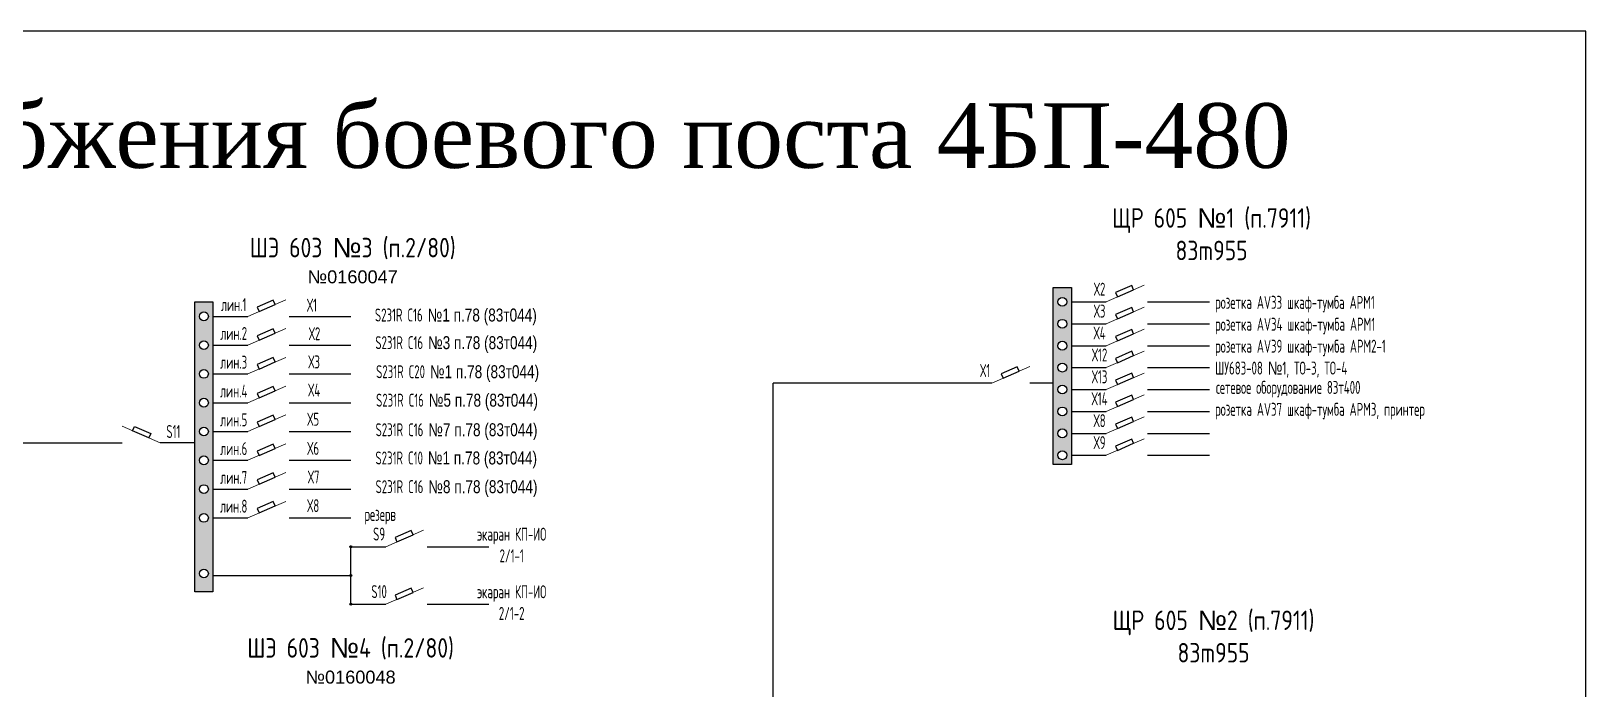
# Model space of a CAD drawing. Header units: millimetres. Extents: x 915 to 1335, y 525 to 822.
# Drawn here: x 1094.7 to 1335.4, y 720.4 to 822.3 of the extents above; entities that cross this region are included whole.
import ezdxf

# ---------------------------------------------------------------- set-up
doc = ezdxf.new("R2010")
doc.units = ezdxf.units.MM
doc.header["$LTSCALE"] = 0.1
doc.styles.add('стиль1', font='txt.shx', dxfattribs={"width": 0.75, "height": 1.2})

msp = doc.modelspace()

# ---------------------------------------------------------------- hatches: boundary and pattern name
h = msp.add_hatch(color=256)
h.paths.add_polyline_path([(1255.75, 782.56), (1252.94, 782.56), (1252.94, 755.14), (1255.75, 755.14)])
h.paths.add_polyline_path([(1255.02, 763.34, -1), (1253.66, 763.34, -1)], flags=16)
h.paths.add_polyline_path([(1253.66, 766.73, -1), (1255.02, 766.73, -1)], flags=16)
h.paths.add_polyline_path([(1255.02, 759.94, -1), (1253.66, 759.94, -1)], flags=16)
h.paths.add_polyline_path([(1253.66, 770.13, -1), (1255.02, 770.13, -1)], flags=16)
h.paths.add_polyline_path([(1255.02, 756.55, -1), (1253.66, 756.55, -1)], flags=16)
h.paths.add_polyline_path([(1253.66, 773.52, -1), (1255.02, 773.52, -1)], flags=16)
h.paths.add_polyline_path([(1253.66, 776.92, -1), (1255.02, 776.92, -1)], flags=16)
h.paths.add_polyline_path([(1253.66, 780.31, -1), (1255.02, 780.31, -1)], flags=16)
h = msp.add_hatch(color=256)
h.paths.add_polyline_path([(1122.83, 780.32), (1120.03, 780.32), (1120.03, 735.38), (1122.83, 735.38)])
h.paths.add_polyline_path([(1122.11, 751.31, -1), (1120.75, 751.31, -1)], flags=16)
h.paths.add_polyline_path([(1120.75, 755.77, -1), (1122.11, 755.77, -1)], flags=16)
h.paths.add_polyline_path([(1122.11, 746.85, -1), (1120.75, 746.85, -1)], flags=16)
h.paths.add_polyline_path([(1120.75, 760.23, -1), (1122.11, 760.23, -1)], flags=16)
h.paths.add_polyline_path([(1120.75, 764.69, -1), (1122.11, 764.69, -1)], flags=16)
h.paths.add_polyline_path([(1122.11, 738.24, -1), (1120.75, 738.24, -1)], flags=16)
h.paths.add_polyline_path([(1120.75, 769.15, -1), (1122.11, 769.15, -1)], flags=16)
h.paths.add_polyline_path([(1120.75, 773.61, -1), (1122.11, 773.61, -1)], flags=16)
h.paths.add_polyline_path([(1120.75, 778.07, -1), (1122.11, 778.07, -1)], flags=16)
h = msp.add_hatch(color=256)
h.paths.add_polyline_path([(1144.34, 742.39), (1144.19, 742.39), (1144.19, 742.24, 0.414214)], flags=17)
h.paths.add_polyline_path([(1144.03, 742.39, 0.414214), (1144.19, 742.24), (1144.19, 742.39), (1144.34, 742.39, 1)])
h = msp.add_hatch(color=256)
h.paths.add_polyline_path([(1144.34, 737.93), (1144.19, 737.93), (1144.19, 737.78, 0.414214)], flags=17)
h.paths.add_polyline_path([(1144.03, 737.93, 0.414214), (1144.19, 737.78), (1144.19, 737.93), (1144.34, 737.93, 1)])
h = msp.add_hatch(color=256)
h.paths.add_polyline_path([(1144.34, 733.47), (1144.19, 733.47), (1144.19, 733.32, 0.414214)], flags=17)
h.paths.add_polyline_path([(1144.03, 733.47, 0.414214), (1144.19, 733.32), (1144.19, 733.47), (1144.34, 733.47, 1)])

# ---------------------------------------------------------------- linework, layer by layer
for p, q in [((1335.4, 822.25), (915.4, 822.25)), ((1335.4, 525.25), (1335.4, 822.25)), ((1255.75, 780.31), (1261.13, 780.31)), ((1267.54, 780.31), (1277.1, 780.31)), ((1122.83, 778.07), (1128.22, 778.07)), ((1134.63, 778.07), (1144.19, 778.07)), ((1255.75, 776.92), (1261.13, 776.92)), ((1267.54, 776.92), (1277.1, 776.92)), ((1122.83, 773.61), (1128.22, 773.61)), ((1134.63, 773.61), (1144.19, 773.61)), ((1255.75, 773.52), (1261.13, 773.52)), ((1267.54, 773.52), (1277.1, 773.52)), ((1122.83, 769.15), (1128.22, 769.15)), ((1134.63, 769.15), (1144.19, 769.15)), ((1255.75, 770.13), (1261.13, 770.13)), ((1267.54, 770.13), (1277.1, 770.13)), ((1243.41, 767.71), (1234.95, 767.71)), ((1252.75, 767.71), (1249.29, 767.71)), ((1255.75, 766.73), (1261.13, 766.73)), ((1267.54, 766.73), (1277.1, 766.73)), ((1122.83, 764.69), (1128.22, 764.69)), ((1134.63, 764.69), (1144.19, 764.69)), ((1255.75, 763.34), (1261.13, 763.34)), ((1267.54, 763.34), (1277.1, 763.34)), ((1089.99, 758.48), (1108.76, 758.48)), ((1120.03, 758.48), (1114.64, 758.48)), ((1122.83, 760.23), (1128.22, 760.23)), ((1134.63, 760.23), (1144.19, 760.23)), ((1255.75, 759.94), (1261.13, 759.94)), ((1267.54, 759.94), (1277.1, 759.94)), ((1255.75, 756.55), (1261.13, 756.55)), ((1267.54, 756.55), (1277.1, 756.55)), ((1122.83, 755.77), (1128.22, 755.77)), ((1134.63, 755.77), (1144.19, 755.77)), ((1122.83, 751.31), (1128.22, 751.31)), ((1134.63, 751.31), (1144.19, 751.31)), ((1122.83, 746.85), (1128.22, 746.85)), ((1134.63, 746.85), (1144.19, 746.85)), ((1144.19, 742.39), (1149.57, 742.39)), ((1144.19, 733.47), (1144.19, 742.39)), ((1155.98, 742.39), (1165.54, 742.39)), ((1122.83, 737.93), (1144.19, 737.93)), ((1144.19, 733.47), (1149.57, 733.47)), ((1155.98, 733.47), (1165.54, 733.47))]:
    msp.add_line(p, q)
at = {"lineweight": 15}
for p, q in [((1261.13, 780.31), (1267.01, 782.88)), ((1128.22, 778.07), (1134.1, 780.64)), ((1261.13, 776.92), (1267.01, 779.48)), ((1128.22, 773.61), (1134.1, 776.18)), ((1261.13, 773.52), (1267.01, 776.09)), ((1128.22, 769.15), (1134.1, 771.71)), ((1261.13, 770.13), (1267.01, 772.69)), ((1243.41, 767.71), (1249.29, 770.28)), ((1261.13, 766.73), (1267.01, 769.29)), ((1128.22, 764.69), (1134.1, 767.25)), ((1261.13, 763.34), (1267.01, 765.9)), ((1114.64, 758.48), (1108.76, 761.04)), ((1128.22, 760.23), (1134.1, 762.79)), ((1261.13, 759.94), (1267.01, 762.5)), ((1128.22, 755.77), (1134.1, 758.33)), ((1261.13, 756.55), (1267.01, 759.11)), ((1128.22, 751.31), (1134.1, 753.87)), ((1128.22, 746.85), (1134.1, 749.41)), ((1149.57, 742.39), (1155.45, 744.95)), ((1149.57, 733.47), (1155.45, 736.03))]:
    msp.add_line(p, q, dxfattribs=at)
for points in [[(1252.94, 782.56), (1255.75, 782.56), (1255.75, 755.14), (1252.94, 755.14)], [(1262.88, 781.08), (1265.38, 782.17), (1265.08, 782.84), (1262.58, 781.75)], [(1120.03, 780.32), (1122.83, 780.32), (1122.83, 735.38), (1120.03, 735.38)], [(1129.96, 778.83), (1132.46, 779.92), (1132.17, 780.6), (1129.67, 779.51)], [(1262.88, 777.68), (1265.38, 778.77), (1265.08, 779.44), (1262.58, 778.35)], [(1129.96, 774.37), (1132.46, 775.46), (1132.17, 776.14), (1129.67, 775.05)], [(1262.88, 774.28), (1265.38, 775.37), (1265.08, 776.05), (1262.58, 774.96)], [(1129.96, 769.91), (1132.46, 771), (1132.17, 771.68), (1129.67, 770.59)], [(1262.88, 770.89), (1265.38, 771.98), (1265.08, 772.65), (1262.58, 771.56)], [(1245.16, 768.47), (1247.66, 769.56), (1247.37, 770.24), (1244.87, 769.15)], [(1262.88, 767.49), (1265.38, 768.58), (1265.08, 769.26), (1262.58, 768.17)], [(1129.96, 765.45), (1132.46, 766.54), (1132.17, 767.22), (1129.67, 766.13)], [(1262.88, 764.1), (1265.38, 765.19), (1265.08, 765.86), (1262.58, 764.77)], [(1112.9, 759.24), (1110.39, 760.33), (1110.69, 761.01), (1113.19, 759.92)], [(1129.96, 760.99), (1132.46, 762.08), (1132.17, 762.76), (1129.67, 761.67)], [(1262.88, 760.7), (1265.38, 761.79), (1265.08, 762.47), (1262.58, 761.38)], [(1262.88, 757.31), (1265.38, 758.4), (1265.08, 759.07), (1262.58, 757.98)], [(1129.96, 756.53), (1132.46, 757.62), (1132.17, 758.29), (1129.67, 757.21)], [(1129.96, 752.07), (1132.46, 753.16), (1132.17, 753.83), (1129.67, 752.74)], [(1129.96, 747.61), (1132.46, 748.7), (1132.17, 749.37), (1129.67, 748.28)], [(1151.32, 743.15), (1153.82, 744.24), (1153.52, 744.91), (1151.02, 743.82)], [(1151.32, 734.23), (1153.82, 735.32), (1153.52, 735.99), (1151.02, 734.9)]]:
    msp.add_lwpolyline(points, close=True)
for points in [[(1209.64, 631.44), (1209.58, 767.71)], [(1234.95, 767.71), (1209.58, 767.71)]]:
    msp.add_lwpolyline(points)
for centre, radius in [((1254.34, 780.31), 0.682), ((1121.43, 778.07), 0.682), ((1254.34, 776.92), 0.682), ((1121.43, 773.61), 0.682), ((1254.34, 773.52), 0.682), ((1254.34, 770.13), 0.682), ((1121.43, 769.15), 0.682), ((1254.34, 766.73), 0.682), ((1121.43, 764.69), 0.682), ((1254.34, 763.34), 0.682), ((1121.43, 760.23), 0.682), ((1254.34, 759.94), 0.682), ((1121.43, 755.77), 0.682), ((1254.34, 756.55), 0.682), ((1121.43, 751.31), 0.682), ((1121.43, 746.85), 0.682), ((1144.19, 742.39), 0.152), ((1121.43, 738.24), 0.682), ((1144.19, 737.93), 0.152), ((1144.19, 733.47), 0.152)]:
    msp.add_circle(centre, radius)

# ---------------------------------------------------------------- texts
at = {"attachment_point": 5}
for s, insert, char_height, width in [('{\\fTimes New Roman|b0|i0|c204|p18;Схема электроснабжения боевого поста 4БП-480}', (1131.84, 804.44), 10, 408.4824), ('{\\fGOST|b0|i0|c204|p34;ЩР 605 \\fArial|b0|i0|c204|p34;№\\fGOST|b0|i0|c204|p34;1 (п.7911)\\P83m955}', (1277.44, 790.79), 3.0165, 58.3626), ('{\\fGOST|b0|i0|c204|p34;ШЭ 603 \\fArial|b0|i0|c204|p34;№\\fGOST|b0|i0|c204|p34;3 (п.2/80)\\P\\fArial|b0|i0|c204|p34;\\H0.6667x;№0160047}', (1144.47, 786.69), 3.0165, 53.8641), ('{\\fGOST|b0|i0|c204|p34;ЩР 605 \\fArial|b0|i0|c204|p34;№\\fGOST|b0|i0|c204|p34;2 (п.7911)\\P83m955}', (1277.75, 728.48), 3.0165, 58.3758), ('{\\fGOST|b0|i0|c204|p34;ШЭ 603 \\fArial|b0|i0|c204|p34;№\\fGOST|b0|i0|c204|p34;4 (п.2/80)\\P\\fArial|b0|i0|c204|p34;\\H0.6667x;№0160048}', (1144.14, 724.69), 3.0165, 52.3246)]:
    msp.add_mtext(s, dxfattribs=dict(at, insert=insert, char_height=char_height, width=width))
at = {"style": 'стиль1'}
for s, insert, char_height, width, attachment_point in [('{\\fGOST|b0|i0|c204|p34;Х2}', (1260.11, 782.28), 2.011, 24.5678, 5), ('{\\fGOST|b0|i0|c204|p34;лин.1}', (1126.04, 779.88), 2.011, 24.5678, 5), ('{\\fGOST|b0|i0|c204|p34;Х1}', (1138.16, 779.8), 2.011, 24.5678, 5), ('{\\fGOST|b0|i0|c204|p34;розетка \\fGOST|b0|i0|c0|p34;AV\\fGOST|b0|i0|c204|p34;33 шкаф-тумба АРМ1}', (1278.01, 781.24), 2.011, 40.0585, 1), ('{\\fGOST|b0|i0|c0|p34;S231R C16 \\fArial|b0|i0|c204|p34;№1 п\\fArial|b0|i0|c0|p34;.78 (\\fArial|b0|i0|c204|p34;83т044\\fArial|b0|i0|c0|p34;)}', (1160.44, 777.97), 2.01099, 32.7308, 5), ('{\\fGOST|b0|i0|c204|p34;Х3}', (1260.11, 778.88), 2.011, 24.5678, 5), ('{\\fGOST|b0|i0|c204|p34;розетка \\fGOST|b0|i0|c0|p34;AV34 \\fGOST|b0|i0|c204|p34;шкаф-тумба АРМ1}', (1278.01, 777.85), 2.011, 40.023, 1), ('{\\fGOST|b0|i0|c204|p34;лин.2}', (1126.04, 775.42), 2.011, 24.5678, 5), ('{\\fGOST|b0|i0|c204|p34;Х2}', (1138.56, 775.38), 2.011, 24.5678, 5), ('{\\fGOST|b0|i0|c204|p34;Х4}', (1260.11, 775.49), 2.011, 24.5678, 5), ('{\\fGOST|b0|i0|c0|p34;S231R C16 \\fArial|b0|i0|c204|p34;№3 п\\fArial|b0|i0|c0|p34;.78 (\\fArial|b0|i0|c204|p34;83т044\\fArial|b0|i0|c0|p34;)}', (1160.5, 773.69), 2.01099, 32.7308, 5), ('{\\fGOST|b0|i0|c204|p34;Х12}', (1260.11, 772.09), 2.011, 24.5678, 5), ('{\\fGOST|b0|i0|c204|p34;розетка \\fGOST|b0|i0|c0|p34;AV\\fGOST|b0|i0|c204|p34;39 шкаф-тумба АРМ2-1}', (1278.01, 774.45), 2.011, 43.1968, 1), ('{\\fGOST|b0|i0|c204|p34;лин.3}', (1126.04, 770.96), 2.011, 24.5678, 5), ('{\\fGOST|b0|i0|c204|p34;Х3}', (1138.5, 771.01), 2.011, 24.5678, 5), ('{\\fGOST|b0|i0|c0|p34;S231R C\\fGOST|b0|i0|c204|p34;20\\fGOST|b0|i0|c0|p34; \\fArial|b0|i0|c204|p34;№1 п\\fArial|b0|i0|c0|p34;.78 (\\fArial|b0|i0|c204|p34;83т044\\fArial|b0|i0|c0|p34;)}', (1160.71, 769.19), 2.01099, 32.7308, 5), ('{\\fGOST|b0|i0|c204|p34;Х1}', (1242.39, 769.68), 2.011, 24.5678, 5), ('{\\fGOST|b0|i0|c204|p34;ШУ683-08 \\fArial|b0|i0|c204|p34;№\\fGOST|b0|i0|c204|p34;1, ТО-3, ТО-4 }', (1278.01, 771.06), 2.011, 43.0872, 1), ('{\\fGOST|b0|i0|c204|p34;Х13}', (1260.11, 768.7), 2.011, 24.5678, 5), ('{\\fGOST|b0|i0|c204|p34;сетевое оборудование 83т400}', (1278.12, 768.07), 2.011, 55.5784, 1), ('{\\fGOST|b0|i0|c204|p34;лин.4}', (1126.04, 766.5), 2.011, 24.5678, 5), ('{\\fGOST|b0|i0|c204|p34;Х4}', (1138.5, 766.65), 2.011, 24.5678, 5), ('{\\fGOST|b0|i0|c0|p34;S231R C16 \\fArial|b0|i0|c204|p34;№5 п\\fArial|b0|i0|c0|p34;.78 (\\fArial|b0|i0|c204|p34;83т044\\fArial|b0|i0|c0|p34;)}', (1160.62, 764.78), 2.01099, 32.7308, 5), ('{\\fGOST|b0|i0|c204|p34;Х14}', (1260.11, 765.3), 2.011, 24.5678, 5), ('{\\fGOST|b0|i0|c204|p34;Х5}', (1138.35, 762.13), 2.011, 24.5678, 5), ('{\\fGOST|b0|i0|c204|p34;розетка \\fGOST|b0|i0|c0|p34;AV\\fGOST|b0|i0|c204|p34;37 шкаф-тумба АРМ3, принтер}', (1278.01, 764.67), 2.01099, 55.5784, 1), ('{\\fGOST|b0|i0|c0|p34;S\\fGOST|b0|i0|c204|p34;11}', (1116.7, 760.23), 2.011, 24.5678, 5), ('{\\fGOST|b0|i0|c204|p34;лин.5}', (1126.04, 762.04), 2.011, 24.5678, 5), ('{\\fGOST|b0|i0|c0|p34;S231R C16 \\fArial|b0|i0|c204|p34;№7 п\\fArial|b0|i0|c0|p34;.78 (\\fArial|b0|i0|c204|p34;83т044\\fArial|b0|i0|c0|p34;)}', (1160.54, 760.2), 2.01099, 32.7308, 5), ('{\\fGOST|b0|i0|c204|p34;Х8}', (1260.11, 761.91), 2.011, 24.5678, 5), ('{\\fGOST|b0|i0|c204|p34;лин.6}', (1126.04, 757.58), 2.011, 24.5678, 5), ('{\\fGOST|b0|i0|c204|p34;Х6}', (1138.35, 757.62), 2.011, 24.5678, 5), ('{\\fGOST|b0|i0|c204|p34;Х9}', (1260.11, 758.51), 2.011, 24.5678, 5), ('{\\fGOST|b0|i0|c0|p34;S231R C1\\fGOST|b0|i0|c204|p34;0\\fGOST|b0|i0|c0|p34; \\fArial|b0|i0|c204|p34;№1 п\\fArial|b0|i0|c0|p34;.78 (\\fArial|b0|i0|c204|p34;83т044\\fArial|b0|i0|c0|p34;)}', (1160.5, 755.83), 2.01099, 32.7308, 5), ('{\\fGOST|b0|i0|c204|p34;лин.7}', (1126.04, 753.12), 2.011, 24.5678, 5), ('{\\fGOST|b0|i0|c204|p34;Х7}', (1138.42, 753.18), 2.011, 24.5678, 5), ('{\\fGOST|b0|i0|c0|p34;S231R C16 \\fArial|b0|i0|c204|p34;№8 п\\fArial|b0|i0|c0|p34;.78 (\\fArial|b0|i0|c204|p34;83т044\\fArial|b0|i0|c0|p34;)}', (1160.54, 751.38), 2.01099, 32.7308, 5), ('{\\fGOST|b0|i0|c204|p34;лин.8}', (1126.04, 748.66), 2.011, 24.5678, 5), ('{\\fGOST|b0|i0|c204|p34;Х8}', (1138.35, 748.74), 2.011, 24.5678, 5), ('{\\fGOST|b0|i0|c204|p34;резерв}', (1148.72, 747.11), 2.011, 24.5678, 5), ('{\\fGOST|b0|i0|c0|p34;S\\fGOST|b0|i0|c204|p34;9}', (1148.55, 744.35), 2.011, 24.5678, 5), ('{\\fGOST|b0|i0|c204|p34;экаран КП-ИО\\P2/1-1}', (1169.08, 742.65), 2.011, 24.5678, 5), ('{\\fGOST|b0|i0|c0|p34;S\\fGOST|b0|i0|c204|p34;10}', (1148.55, 735.43), 2.011, 24.5678, 5), ('{\\fGOST|b0|i0|c204|p34;экаран КП-ИО\\P2/1-2}', (1169.08, 733.73), 2.011, 24.5678, 5)]:
    msp.add_mtext(s, dxfattribs=dict(at, insert=insert, char_height=char_height, width=width, attachment_point=attachment_point))

doc.saveas('drawing.dxf')
